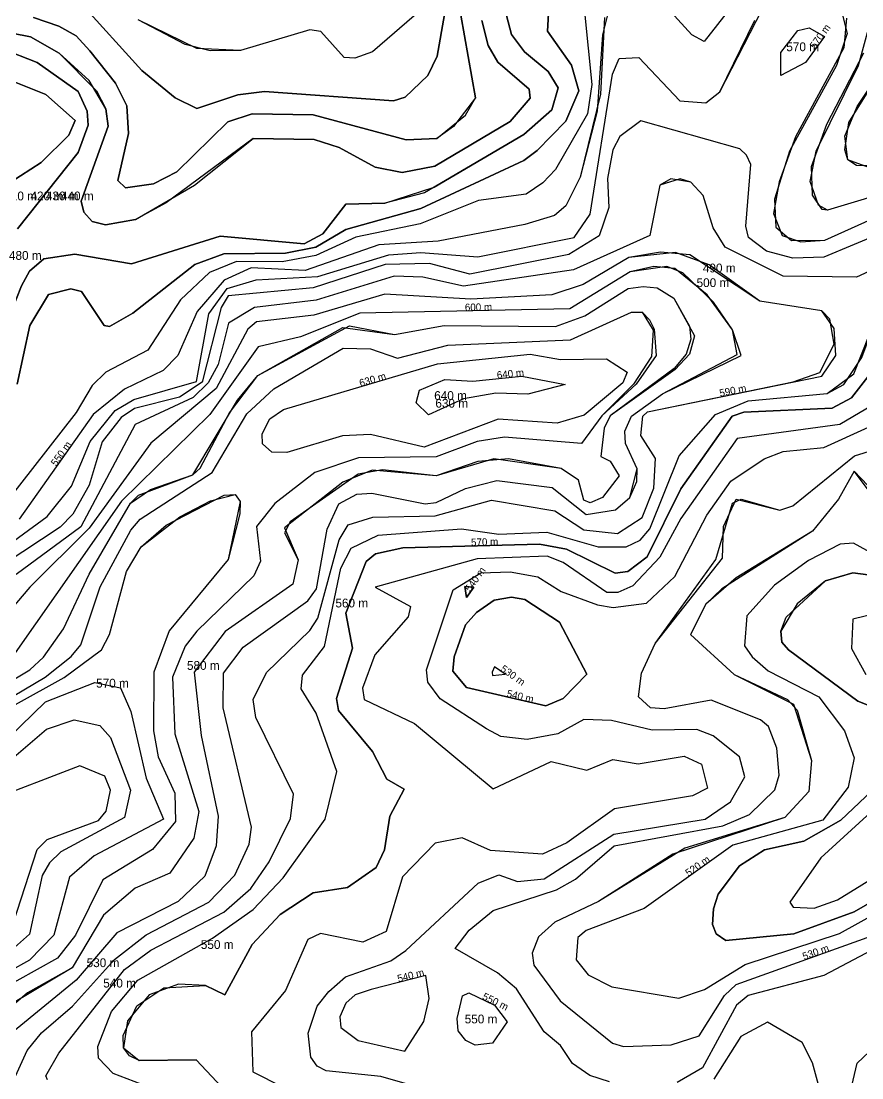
# Model space of a CAD drawing. Extents: x 120.7465 to 120.8269, y 14.0376 to 14.0711.
# Drawn here: x 120.80404 to 120.81396, y 14.04398 to 14.05645 of the extents above; entities that cross this region are included whole.
import ezdxf
from ezdxf.enums import TextEntityAlignment as Align

# ---------------------------------------------------------------- set-up
doc = ezdxf.new("R2010")
doc.units = 0
doc.header["$MEASUREMENT"] = 0
for name, color, linetype in [('Contour_Line_Intermediate', 7, 'Continuous'), ('Contour_Line_Major', 7, 'Continuous'), ('FEATURE_LABEL', 7, 'Continuous'), ('Iso-height_Area', 7, 'Continuous')]:
    doc.layers.add(name, color=color, linetype=linetype)

msp = doc.modelspace()

# ---------------------------------------------------------------- linework, layer by layer
at = {"layer": 'Contour_Line_Intermediate', "color": 36}
for points in [[(120.812929, 14.057272), (120.812101, 14.056209), (120.811955, 14.056288), (120.811541, 14.056745)], [(120.80911, 14.056958), (120.80895, 14.056038), (120.808837, 14.055809), (120.808569, 14.055555), (120.808431, 14.05551), (120.80691, 14.055621), (120.806597, 14.055582), (120.806112, 14.05542), (120.805854, 14.055545), (120.805464, 14.055868), (120.804735, 14.056672)], [(120.81367, 14.056773), (120.813789, 14.056305), (120.81366, 14.055927), (120.813107, 14.054917), (120.812928, 14.05435), (120.812946, 14.05402), (120.813129, 14.053864), (120.813523, 14.053867), (120.814582, 14.054344)], [(120.810266, 14.056612), (120.810249, 14.056331), (120.810535, 14.055931), (120.810621, 14.055629), (120.810465, 14.05527), (120.81013, 14.054926), (120.809973, 14.054808), (120.808755, 14.054242), (120.807869, 14.053991), (120.807516, 14.053782), (120.807158, 14.053714), (120.806432, 14.053706), (120.806087, 14.053581), (120.805357, 14.053007), (120.805081, 14.052849), (120.805016, 14.052861), (120.804752, 14.053262), (120.804624, 14.053293), (120.80436, 14.053226), (120.804141, 14.05286), (120.80399, 14.052166)], [(120.810688, 14.056562), (120.810774, 14.055704), (120.810722, 14.055357), (120.810344, 14.054701), (120.810196, 14.054541), (120.809998, 14.054411), (120.809436, 14.054335), (120.808747, 14.054059), (120.807987, 14.0539), (120.807516, 14.053684), (120.807117, 14.053612), (120.806578, 14.053616), (120.806261, 14.053486), (120.805919, 14.053164), (120.805532, 14.052568), (120.805039, 14.052308), (120.804875, 14.052151), (120.804687, 14.051834), (120.803681, 14.050545)], [(120.803724, 14.050154), (120.804346, 14.050606), (120.804632, 14.050965), (120.804854, 14.051491), (120.805146, 14.051856), (120.805368, 14.051987), (120.806106, 14.052199), (120.806252, 14.052997), (120.806469, 14.053295), (120.80681, 14.053399), (120.807539, 14.053437), (120.808377, 14.053694), (120.808757, 14.053721), (120.80943, 14.053669), (120.810566, 14.053897), (120.810754, 14.054172), (120.811019, 14.055826), (120.811095, 14.056008), (120.811328, 14.056023), (120.811812, 14.055509), (120.812118, 14.055487), (120.812283, 14.055616), (120.812786, 14.056589)], [(120.809748, 14.056593), (120.809824, 14.056295), (120.80998, 14.056087), (120.810258, 14.055855), (120.810377, 14.055663), (120.810301, 14.055403), (120.809973, 14.055112), (120.808797, 14.054425), (120.80833, 14.054303), (120.807872, 14.05429), (120.8076, 14.053942), (120.807379, 14.053822), (120.806386, 14.053914), (120.805339, 14.053587), (120.804671, 14.0537), (120.804306, 14.053646), (120.804137, 14.0535), (120.804041, 14.053329), (120.803867, 14.052879)], [(120.810978, 14.056604), (120.810901, 14.05629), (120.810835, 14.05539), (120.810636, 14.054611), (120.810466, 14.054271), (120.810334, 14.054159), (120.809984, 14.054053), (120.808961, 14.053854), (120.808258, 14.053813), (120.807392, 14.053508), (120.806754, 14.053538), (120.806435, 14.053393), (120.806114, 14.053026), (120.805887, 14.052507), (120.805713, 14.052328), (120.805258, 14.052108), (120.80489, 14.051809), (120.804013, 14.050575)], [(120.808765, 14.056587), (120.808185, 14.05609), (120.807977, 14.056012), (120.807849, 14.056021), (120.807576, 14.05633), (120.807447, 14.056348), (120.806628, 14.056105), (120.80611, 14.056129), (120.805421, 14.056467)], [(120.809476, 14.056458), (120.809549, 14.056163), (120.809666, 14.055966), (120.810034, 14.055649), (120.810045, 14.055543), (120.80981, 14.055268), (120.808921, 14.054741), (120.808535, 14.054665), (120.808215, 14.054728), (120.807791, 14.05496), (120.807497, 14.055056), (120.806778, 14.055065), (120.805751, 14.054305), (120.805387, 14.054111), (120.805034, 14.054046), (120.804877, 14.054085), (120.804777, 14.054197), (120.804748, 14.054325), (120.805064, 14.055211), (120.805036, 14.055416), (120.804841, 14.055752), (120.804488, 14.056071), (120.804149, 14.056267), (120.803264, 14.05644)], [(120.81352, 14.056269), (120.813297, 14.055961), (120.813004, 14.055809), (120.813005, 14.056082), (120.813206, 14.056339), (120.81334, 14.056373), (120.81352, 14.056269)], [(120.803994, 14.053999), (120.804712, 14.0549), (120.804828, 14.055223), (120.804818, 14.055389), (120.804713, 14.055621), (120.804226, 14.055963), (120.803808, 14.056129)], [(120.814434, 14.054485), (120.813554, 14.054221), (120.813494, 14.054228), (120.813378, 14.054399), (120.813365, 14.054737), (120.813549, 14.055235), (120.813983, 14.056078)], [(120.814234, 14.054743), (120.813896, 14.054746), (120.813796, 14.054816), (120.813758, 14.055093), (120.813905, 14.055444), (120.814225, 14.055923)], [(120.803416, 14.054231), (120.804275, 14.054781), (120.8046, 14.055107), (120.804677, 14.055279), (120.804328, 14.055585), (120.803956, 14.055733)], [(120.814585, 14.054114), (120.813511, 14.053667), (120.813146, 14.053653), (120.812834, 14.053736), (120.812623, 14.053896), (120.812592, 14.05403), (120.812651, 14.05476), (120.812601, 14.054869), (120.812522, 14.054943), (120.811354, 14.055274), (120.811103, 14.05509), (120.811021, 14.054932), (120.81096, 14.054595), (120.810973, 14.054252), (120.810862, 14.053916), (120.810503, 14.053696), (120.809332, 14.053464), (120.808856, 14.05359), (120.808334, 14.053581), (120.807485, 14.053302), (120.80648, 14.053209), (120.806397, 14.05307), (120.806175, 14.052191), (120.805906, 14.052012), (120.805377, 14.051881), (120.805218, 14.051775), (120.804993, 14.051485), (120.80484, 14.050975), (120.804647, 14.050632), (120.8045, 14.050479), (120.803837, 14.050045)], [(120.814582, 14.053745), (120.813899, 14.05343), (120.813033, 14.05344), (120.812346, 14.053784), (120.812205, 14.054011), (120.812087, 14.054393), (120.811944, 14.05455), (120.811816, 14.054592), (120.811576, 14.054517), (120.811457, 14.053921), (120.810558, 14.053515), (120.809259, 14.053323), (120.808779, 14.05343), (120.808439, 14.05344), (120.807519, 14.053157), (120.806794, 14.053071), (120.806487, 14.052888), (120.806362, 14.052401), (120.806244, 14.052184), (120.806067, 14.05201), (120.805383, 14.051691), (120.804741, 14.050485), (120.803979, 14.049922)], [(120.80435, 14.043958), (120.804328, 14.044007), (120.804482, 14.044273), (120.805259, 14.045259), (120.805569, 14.04549), (120.806429, 14.045937), (120.806749, 14.046218), (120.806966, 14.046532), (120.807217, 14.047044), (120.807253, 14.04733), (120.806809, 14.048235), (120.806777, 14.048446), (120.806935, 14.048764), (120.807447, 14.049259), (120.807538, 14.049408), (120.807793, 14.050332), (120.807899, 14.050508), (120.808189, 14.050598), (120.808923, 14.050612), (120.809591, 14.050797), (120.810338, 14.050673), (120.810679, 14.05045), (120.811076, 14.050407), (120.811367, 14.050596), (120.811507, 14.050941), (120.811526, 14.051291), (120.811354, 14.051563), (120.811377, 14.051789), (120.811429, 14.051842), (120.813149, 14.052193), (120.813466, 14.052306), (120.813632, 14.05264), (120.813581, 14.052934), (120.81349, 14.053031), (120.812757, 14.053148), (120.81193, 14.053694), (120.811585, 14.053724), (120.811209, 14.053661), (120.81067, 14.053345), (120.810301, 14.053222), (120.809347, 14.053169), (120.808332, 14.05323), (120.807491, 14.052983), (120.806817, 14.052903), (120.806712, 14.052818), (120.806338, 14.052115), (120.805568, 14.051473), (120.804841, 14.050467), (120.804139, 14.049772), (120.803826, 14.049401)], [(120.803971, 14.044001), (120.804108, 14.044307), (120.804277, 14.044514), (120.804646, 14.044827), (120.80514, 14.045378), (120.805514, 14.045668), (120.806252, 14.046055), (120.806561, 14.046374), (120.806729, 14.046741), (120.806757, 14.046941), (120.806421, 14.04835), (120.806426, 14.048758), (120.80666, 14.049063), (120.807423, 14.049609), (120.807524, 14.049752), (120.807648, 14.050455), (120.807789, 14.050756), (120.808002, 14.05087), (120.808177, 14.05088), (120.808805, 14.050756), (120.808936, 14.050773), (120.809281, 14.050936), (120.809651, 14.051032), (120.810307, 14.050949), (120.810708, 14.050628), (120.811054, 14.050685), (120.811221, 14.050831), (120.811308, 14.051169), (120.81117, 14.051467), (120.811164, 14.051614), (120.81124, 14.051791), (120.811606, 14.052053), (120.81249, 14.052519), (120.812432, 14.052809), (120.812136, 14.053222), (120.811754, 14.053534), (120.811504, 14.053555), (120.811226, 14.053493), (120.810515, 14.053056), (120.808037, 14.053004), (120.807334, 14.052726), (120.806835, 14.052609), (120.806267, 14.05181), (120.805224, 14.050788), (120.803941, 14.048957)], [(120.803446, 14.048379), (120.804141, 14.048795), (120.804303, 14.048946), (120.804539, 14.049279), (120.804842, 14.049926), (120.805327, 14.050764), (120.805423, 14.050856), (120.806063, 14.051096), (120.806152, 14.051178), (120.806496, 14.051828), (120.806831, 14.052268), (120.807915, 14.052856), (120.808444, 14.052753), (120.80903, 14.052858), (120.810346, 14.052847), (120.81069, 14.052972), (120.811201, 14.053297), (120.81138, 14.053321), (120.811544, 14.053303), (120.81174, 14.053181), (120.811925, 14.05285), (120.811941, 14.052698), (120.811886, 14.052521), (120.811746, 14.052353), (120.81099, 14.051793), (120.810919, 14.051648), (120.810879, 14.051314), (120.81099, 14.051257), (120.811096, 14.051084), (120.810901, 14.050831), (120.810756, 14.050769), (120.810678, 14.050798), (120.810616, 14.051033), (120.810413, 14.051173), (120.80979, 14.051287), (120.809428, 14.051255), (120.808938, 14.051084), (120.808183, 14.051154), (120.807835, 14.051011), (120.807147, 14.050472), (120.807309, 14.050094), (120.807244, 14.049809), (120.806445, 14.049249), (120.80608, 14.048769), (120.806161, 14.048022), (120.806363, 14.047069), (120.80634, 14.04672), (120.806205, 14.046364), (120.805892, 14.046065), (120.805166, 14.045694), (120.804689, 14.045135), (120.803948, 14.04453)], [(120.805454, 14.043906), (120.805124, 14.044035), (120.804953, 14.044214), (120.804942, 14.044354), (120.805103, 14.044767), (120.805415, 14.045133), (120.806298, 14.045629), (120.806776, 14.04597), (120.807131, 14.046343), (120.807626, 14.047034), (120.807765, 14.047599), (120.807521, 14.048286), (120.807343, 14.048573), (120.807359, 14.048733), (120.807619, 14.049073), (120.807811, 14.049995), (120.807932, 14.050233), (120.808253, 14.050384), (120.809235, 14.050459), (120.809675, 14.050396), (120.810241, 14.050422), (120.81085, 14.050246), (120.811179, 14.050249), (120.811344, 14.050325), (120.811458, 14.05046), (120.811804, 14.05132), (120.812233, 14.051809), (120.81262, 14.051969), (120.813552, 14.052059), (120.813749, 14.052162), (120.81396, 14.052483), (120.814227, 14.053201)], [(120.803581, 14.048274), (120.804322, 14.04871), (120.804627, 14.048953), (120.804743, 14.049093), (120.804969, 14.049776), (120.805334, 14.050446), (120.805444, 14.050574), (120.806292, 14.051125), (120.806702, 14.051819), (120.80702, 14.052114), (120.80784, 14.052591), (120.808162, 14.052584), (120.808482, 14.052473), (120.809073, 14.052627), (120.81052, 14.052691), (120.811241, 14.053015), (120.811366, 14.053016), (120.811497, 14.052806), (120.811478, 14.052494), (120.811265, 14.052167), (120.810892, 14.051793), (120.810653, 14.051466), (120.809741, 14.05154), (120.809422, 14.051492), (120.808936, 14.051311), (120.80802, 14.051299), (120.807504, 14.051125), (120.807032, 14.05076), (120.806815, 14.050486), (120.806863, 14.050079), (120.806785, 14.049907), (120.806113, 14.049251), (120.805974, 14.049075), (120.805826, 14.04871), (120.805853, 14.04804), (120.806134, 14.047125), (120.806078, 14.046812), (120.805793, 14.046396), (120.805385, 14.046219), (120.80501, 14.045901), (120.804639, 14.04528), (120.804112, 14.044986), (120.803748, 14.044676)], [(120.814322, 14.052626), (120.813837, 14.052006), (120.813612, 14.051886), (120.812567, 14.051836), (120.812429, 14.051788), (120.811823, 14.050932), (120.811428, 14.050129), (120.811198, 14.049955), (120.811051, 14.049936), (120.810476, 14.050219), (120.810155, 14.050281), (120.808542, 14.050236), (120.808222, 14.050164), (120.808111, 14.050075), (120.807869, 14.049465), (120.807948, 14.049051), (120.807762, 14.048457), (120.807783, 14.048318), (120.808185, 14.047834), (120.808355, 14.047506), (120.808559, 14.04739), (120.808391, 14.047069), (120.808325, 14.046671), (120.808229, 14.046465), (120.807891, 14.046227), (120.807483, 14.046165), (120.807095, 14.045911), (120.806764, 14.045557), (120.806442, 14.044961), (120.806215, 14.045072), (120.805894, 14.045089), (120.805549, 14.044962), (120.805294, 14.044656), (120.805247, 14.044336), (120.805431, 14.044188), (120.806103, 14.044194), (120.80647, 14.043806)], [(120.811189, 14.052308), (120.811138, 14.052182), (120.810682, 14.0518), (120.810366, 14.051707), (120.809669, 14.051754), (120.808794, 14.051425), (120.808163, 14.051572), (120.80783, 14.051557), (120.807173, 14.051362), (120.806998, 14.051364), (120.806886, 14.051462), (120.806884, 14.051581), (120.806973, 14.051758), (120.807135, 14.051867), (120.808952, 14.052406), (120.810044, 14.052521), (120.810404, 14.05246), (120.810948, 14.052465), (120.811189, 14.052308)], [(120.81046, 14.052165), (120.810017, 14.05205), (120.809642, 14.052061), (120.809261, 14.051993), (120.808847, 14.051806), (120.808702, 14.051948), (120.808741, 14.052096), (120.809038, 14.052223), (120.809369, 14.052201), (120.809946, 14.05226), (120.81046, 14.052165)], [(120.814536, 14.052182), (120.8137, 14.051692), (120.81249, 14.051528), (120.811826, 14.050582), (120.811577, 14.050125), (120.811258, 14.049786), (120.811082, 14.049709), (120.810951, 14.049711), (120.810435, 14.050064), (120.810245, 14.050138), (120.80942, 14.050108), (120.808217, 14.049774), (120.808632, 14.049542), (120.808604, 14.049422), (120.808212, 14.048972), (120.808066, 14.04858), (120.808088, 14.048447), (120.808679, 14.048162), (120.809608, 14.047392), (120.810293, 14.047716), (120.810716, 14.047613), (120.81102, 14.04774), (120.811321, 14.047687), (120.811863, 14.047779), (120.812068, 14.047683), (120.812139, 14.047402), (120.811961, 14.04731), (120.811042, 14.047157), (120.81048, 14.046754), (120.81019, 14.04662), (120.809578, 14.046665), (120.809244, 14.046813), (120.808924, 14.046752), (120.80854, 14.046356), (120.808347, 14.045711), (120.808071, 14.045583), (120.807571, 14.045687), (120.807423, 14.045615), (120.807158, 14.045014), (120.806756, 14.044524), (120.806774, 14.044052), (120.807474, 14.043701)], [(120.808789, 14.043853), (120.808283, 14.043998), (120.807638, 14.044066), (120.807531, 14.044122), (120.807456, 14.044225), (120.807425, 14.044509), (120.807533, 14.044828), (120.807671, 14.045003), (120.807865, 14.045175), (120.808402, 14.045364), (120.808578, 14.045484), (120.809432, 14.046278), (120.809678, 14.046376), (120.809895, 14.046298), (120.810212, 14.04633), (120.811032, 14.046858), (120.812111, 14.047036), (120.81241, 14.047238), (120.81258, 14.047536), (120.812516, 14.047772), (120.812206, 14.048017), (120.812013, 14.048093), (120.811486, 14.048086), (120.811005, 14.0482), (120.81068, 14.048212), (120.810371, 14.048042), (120.810009, 14.047974), (120.8097, 14.048012), (120.809529, 14.048102), (120.808985, 14.048456), (120.808838, 14.048652), (120.808824, 14.048796), (120.809136, 14.049742), (120.809462, 14.049942), (120.809811, 14.049954), (120.810136, 14.049895), (120.810411, 14.04972), (120.81084, 14.049565), (120.811024, 14.049534), (120.811417, 14.049583), (120.811753, 14.049896), (120.81213, 14.050622), (120.812414, 14.051023), (120.812809, 14.051285), (120.813033, 14.051372), (120.81351, 14.051421), (120.814522, 14.051881)], [(120.810983, 14.043934), (120.810751, 14.044009), (120.810546, 14.044152), (120.810403, 14.044364), (120.810213, 14.044524), (120.809886, 14.045031), (120.80966, 14.045221), (120.80916, 14.045508), (120.809324, 14.045726), (120.80961, 14.045956), (120.810355, 14.046202), (120.810579, 14.046325), (120.811038, 14.046721), (120.81232, 14.046956), (120.812633, 14.047091), (120.812934, 14.047381), (120.812984, 14.047552), (120.812957, 14.047872), (120.812859, 14.048127), (120.812763, 14.048207), (120.812183, 14.048438), (120.811629, 14.048337), (120.811465, 14.048348), (120.811326, 14.04848), (120.811358, 14.048757), (120.811522, 14.049107), (120.812237, 14.0501), (120.812434, 14.050765), (120.812536, 14.050812), (120.812991, 14.050681), (120.813147, 14.05073), (120.813872, 14.051322), (120.814509, 14.051519)], [(120.814111, 14.050823), (120.81387, 14.05114), (120.813685, 14.050812), (120.81338, 14.050433), (120.812476, 14.049884), (120.812121, 14.049572), (120.811939, 14.049215), (120.812453, 14.048743), (120.813083, 14.048446), (120.813199, 14.048321), (120.813366, 14.047728), (120.813335, 14.047361), (120.813051, 14.047056), (120.811728, 14.046623), (120.810851, 14.046063), (120.810336, 14.045818), (120.810146, 14.045646), (120.81007, 14.045453), (120.810088, 14.045312), (120.8104, 14.044892), (120.811019, 14.044391), (120.811146, 14.044351), (120.81171, 14.044373), (120.812039, 14.04448), (120.81234, 14.044955), (120.812478, 14.045082), (120.81408, 14.045659)], [(120.803971, 14.048387), (120.804547, 14.048708), (120.804985, 14.049033), (120.805082, 14.049214), (120.805283, 14.049958), (120.805454, 14.050249), (120.805911, 14.050603), (120.806274, 14.050792), (120.806563, 14.050867), (120.806622, 14.050781), (120.806621, 14.050636), (120.806481, 14.0501), (120.805784, 14.049255), (120.805603, 14.04877), (120.805599, 14.048077), (120.805654, 14.047771), (120.805852, 14.047342), (120.805859, 14.047009), (120.805588, 14.046678), (120.805001, 14.046317), (120.80468, 14.045667), (120.804466, 14.045395), (120.803745, 14.044993)], [(120.814292, 14.050054), (120.813861, 14.050292), (120.813703, 14.050279), (120.813332, 14.050088), (120.812928, 14.049795), (120.812604, 14.049434), (120.812577, 14.04908), (120.812668, 14.04895), (120.812856, 14.048784), (120.813453, 14.048478), (120.813754, 14.048077), (120.813871, 14.047758), (120.813799, 14.047412), (120.813502, 14.047024), (120.812439, 14.046727), (120.811392, 14.045982), (120.810707, 14.045721), (120.810609, 14.045637), (120.810588, 14.045376), (120.81073, 14.045196), (120.811009, 14.045055), (120.811801, 14.044923), (120.812104, 14.045026), (120.812582, 14.045321), (120.813696, 14.045685), (120.814579, 14.046175)], [(120.814533, 14.048181), (120.813912, 14.048428), (120.813093, 14.049032), (120.813018, 14.049125), (120.813006, 14.049254), (120.813067, 14.049417), (120.813531, 14.049848), (120.813856, 14.049941), (120.814853, 14.049811)], [(120.809382, 14.049772), (120.809293, 14.049649), (120.809274, 14.049779), (120.809382, 14.049772)], [(120.810713, 14.048746), (120.810436, 14.048457), (120.810231, 14.04837), (120.809294, 14.048588), (120.809134, 14.048781), (120.809147, 14.048949), (120.809282, 14.049328), (120.809411, 14.049473), (120.809622, 14.049619), (120.809827, 14.049656), (120.809983, 14.049628), (120.810393, 14.049358), (120.810713, 14.048746)], [(120.809749, 14.048746), (120.809625, 14.048834), (120.809599, 14.048771), (120.8096, 14.048729), (120.809749, 14.048746)], [(120.803582, 14.0477), (120.804327, 14.048421), (120.804908, 14.048648), (120.805212, 14.048585), (120.805334, 14.048306), (120.805515, 14.04752), (120.80572, 14.047036)], [(120.803478, 14.047364), (120.804339, 14.048097), (120.804665, 14.048206), (120.804965, 14.048138), (120.805094, 14.047997), (120.805327, 14.047378)], [(120.805093, 14.047378), (120.805026, 14.047543), (120.804731, 14.047662), (120.803621, 14.04724)], [(120.814546, 14.046332), (120.81387, 14.045943), (120.813157, 14.045682), (120.812355, 14.045604), (120.812243, 14.04568), (120.812196, 14.045791), (120.81221, 14.045978), (120.812266, 14.046151), (120.812518, 14.046484), (120.812812, 14.046672), (120.813275, 14.046777), (120.813714, 14.047024), (120.81444, 14.047713)], [(120.805327, 14.047378), (120.805259, 14.047056), (120.804508, 14.046649), (120.804373, 14.046519), (120.804288, 14.046368), (120.804136, 14.045679), (120.80339, 14.045018)], [(120.803943, 14.045805), (120.804228, 14.046676), (120.804345, 14.046794), (120.804952, 14.04702), (120.805041, 14.047129), (120.805093, 14.047378)], [(120.80572, 14.047036), (120.8049, 14.046602), (120.80461, 14.046351), (120.804425, 14.045666), (120.804135, 14.04537), (120.803653, 14.045102)], [(120.815263, 14.046115), (120.813511, 14.04519), (120.812618, 14.044953), (120.812482, 14.044841), (120.812078, 14.044101), (120.811779, 14.043928)], [(120.808855, 14.04492), (120.808813, 14.045191), (120.808169, 14.045026), (120.80798, 14.044963), (120.807871, 14.044865), (120.807799, 14.044701), (120.80781, 14.044577), (120.808015, 14.044423), (120.808567, 14.044296), (120.808789, 14.044646), (120.808855, 14.04492)], [(120.809774, 14.044642), (120.809603, 14.04439), (120.809396, 14.044367), (120.809285, 14.044424), (120.809196, 14.044539), (120.809184, 14.044684), (120.809246, 14.044952), (120.809321, 14.044987), (120.809624, 14.04484), (120.809774, 14.044642)], [(120.813555, 14.043511), (120.813379, 14.044159), (120.813258, 14.044399), (120.812847, 14.044641), (120.812531, 14.04447), (120.812212, 14.043966)], [(120.813964, 14.043693), (120.813842, 14.043888), (120.813906, 14.044154), (120.814409, 14.044631)]]:
    msp.add_lwpolyline(points, dxfattribs=at)
at = {"layer": 'Contour_Line_Major', "color": 36}
for points in [[(120.812929, 14.057272), (120.812101, 14.056209), (120.811955, 14.056288), (120.811541, 14.056745)], [(120.810978, 14.056604), (120.810901, 14.05629), (120.810835, 14.05539), (120.810636, 14.054611), (120.810466, 14.054271), (120.810334, 14.054159), (120.809984, 14.054053), (120.808961, 14.053854), (120.808258, 14.053813), (120.807392, 14.053508), (120.806754, 14.053538), (120.806435, 14.053393), (120.806114, 14.053026), (120.805887, 14.052507), (120.805713, 14.052328), (120.805258, 14.052108), (120.80489, 14.051809), (120.804013, 14.050575)], [(120.809228, 14.056522), (120.809401, 14.055547), (120.80914, 14.055207), (120.808946, 14.055066), (120.808582, 14.055052), (120.807483, 14.055347), (120.806764, 14.055358), (120.806479, 14.055263), (120.805874, 14.054671), (120.8056, 14.054533), (120.80527, 14.054484), (120.805179, 14.054571), (120.805307, 14.055125), (120.805285, 14.055453), (120.805153, 14.055718), (120.804849, 14.056099), (120.804687, 14.056278), (120.804482, 14.056393), (120.804183, 14.056493)], [(120.809228, 14.056522), (120.809401, 14.055547), (120.80914, 14.055207), (120.808946, 14.055066), (120.808582, 14.055052), (120.807483, 14.055347), (120.806764, 14.055358), (120.806479, 14.055263), (120.805874, 14.054671), (120.8056, 14.054533), (120.80527, 14.054484), (120.805179, 14.054571), (120.805307, 14.055125), (120.805285, 14.055453), (120.805153, 14.055718), (120.804849, 14.056099), (120.804687, 14.056278), (120.804482, 14.056393), (120.804183, 14.056493)], [(120.814434, 14.054485), (120.813554, 14.054221), (120.813494, 14.054228), (120.813378, 14.054399), (120.813365, 14.054737), (120.813549, 14.055235), (120.813983, 14.056078)], [(120.803971, 14.044001), (120.804108, 14.044307), (120.804277, 14.044514), (120.804646, 14.044827), (120.80514, 14.045378), (120.805514, 14.045668), (120.806252, 14.046055), (120.806561, 14.046374), (120.806729, 14.046741), (120.806757, 14.046941), (120.806421, 14.04835), (120.806426, 14.048758), (120.80666, 14.049063), (120.807423, 14.049609), (120.807524, 14.049752), (120.807648, 14.050455), (120.807789, 14.050756), (120.808002, 14.05087), (120.808177, 14.05088), (120.808805, 14.050756), (120.808936, 14.050773), (120.809281, 14.050936), (120.809651, 14.051032), (120.810307, 14.050949), (120.810708, 14.050628), (120.811054, 14.050685), (120.811221, 14.050831), (120.811308, 14.051169), (120.81117, 14.051467), (120.811164, 14.051614), (120.81124, 14.051791), (120.811606, 14.052053), (120.81249, 14.052519), (120.812432, 14.052809), (120.812136, 14.053222), (120.811754, 14.053534), (120.811504, 14.053555), (120.811226, 14.053493), (120.810515, 14.053056), (120.808037, 14.053004), (120.807334, 14.052726), (120.806835, 14.052609), (120.806267, 14.05181), (120.805224, 14.050788), (120.803941, 14.048957)], [(120.808789, 14.043853), (120.808283, 14.043998), (120.807638, 14.044066), (120.807531, 14.044122), (120.807456, 14.044225), (120.807425, 14.044509), (120.807533, 14.044828), (120.807671, 14.045003), (120.807865, 14.045175), (120.808402, 14.045364), (120.808578, 14.045484), (120.809432, 14.046278), (120.809678, 14.046376), (120.809895, 14.046298), (120.810212, 14.04633), (120.811032, 14.046858), (120.812111, 14.047036), (120.81241, 14.047238), (120.81258, 14.047536), (120.812516, 14.047772), (120.812206, 14.048017), (120.812013, 14.048093), (120.811486, 14.048086), (120.811005, 14.0482), (120.81068, 14.048212), (120.810371, 14.048042), (120.810009, 14.047974), (120.8097, 14.048012), (120.809529, 14.048102), (120.808985, 14.048456), (120.808838, 14.048652), (120.808824, 14.048796), (120.809136, 14.049742), (120.809462, 14.049942), (120.809811, 14.049954), (120.810136, 14.049895), (120.810411, 14.04972), (120.81084, 14.049565), (120.811024, 14.049534), (120.811417, 14.049583), (120.811753, 14.049896), (120.81213, 14.050622), (120.812414, 14.051023), (120.812809, 14.051285), (120.813033, 14.051372), (120.81351, 14.051421), (120.814522, 14.051881)], [(120.81455, 14.049562), (120.813855, 14.049395), (120.813837, 14.049049), (120.814006, 14.048743)], [(120.81455, 14.049562), (120.813855, 14.049395), (120.813837, 14.049049), (120.814006, 14.048743)], [(120.803478, 14.047364), (120.804339, 14.048097), (120.804665, 14.048206), (120.804965, 14.048138), (120.805094, 14.047997), (120.805327, 14.047378)], [(120.815262, 14.047698), (120.814573, 14.047491), (120.814201, 14.047241), (120.813475, 14.04658), (120.813111, 14.046056), (120.813149, 14.045995), (120.813399, 14.045983), (120.813672, 14.046081), (120.814533, 14.046612), (120.815204, 14.047285), (120.815262, 14.047698)], [(120.815262, 14.047698), (120.814573, 14.047491), (120.814201, 14.047241), (120.813475, 14.04658), (120.813111, 14.046056), (120.813149, 14.045995), (120.813399, 14.045983), (120.813672, 14.046081), (120.814533, 14.046612), (120.815204, 14.047285), (120.815262, 14.047698)], [(120.805327, 14.047378), (120.805259, 14.047056), (120.804508, 14.046649), (120.804373, 14.046519), (120.804288, 14.046368), (120.804136, 14.045679), (120.80339, 14.045018)], [(120.809774, 14.044642), (120.809603, 14.04439), (120.809396, 14.044367), (120.809285, 14.044424), (120.809196, 14.044539), (120.809184, 14.044684), (120.809246, 14.044952), (120.809321, 14.044987), (120.809624, 14.04484), (120.809774, 14.044642)], [(120.813555, 14.043511), (120.813379, 14.044159), (120.813258, 14.044399), (120.812847, 14.044641), (120.812531, 14.04447), (120.812212, 14.043966)]]:
    msp.add_lwpolyline(points, dxfattribs=at)
at = {"layer": 'Iso-height_Area', "color": 2}
for points in [[(120.812929, 14.057272, 550), (120.812101, 14.056209, 550), (120.811955, 14.056288, 550), (120.811541, 14.056745, 550)], [(120.812929, 14.057272, 550), (120.812101, 14.056209, 550), (120.811955, 14.056288, 550), (120.811541, 14.056745, 550)], [(120.804735, 14.056672, 490), (120.805464, 14.055868, 490), (120.805854, 14.055545, 490), (120.806112, 14.05542, 490), (120.806597, 14.055582, 490), (120.80691, 14.055621, 490), (120.808431, 14.05551, 490), (120.808569, 14.055555, 490), (120.808837, 14.055809, 490), (120.80895, 14.056038, 490), (120.80911, 14.056958, 490)], [(120.80399, 14.052166, 530), (120.804141, 14.05286, 530), (120.80436, 14.053226, 530), (120.804624, 14.053293, 530), (120.804752, 14.053262, 530), (120.805016, 14.052861, 530), (120.805081, 14.052849, 530), (120.805357, 14.053007, 530), (120.806087, 14.053581, 530), (120.806432, 14.053706, 530), (120.807158, 14.053714, 530), (120.807516, 14.053782, 530), (120.807869, 14.053991, 530), (120.808755, 14.054242, 530), (120.809973, 14.054808, 530), (120.81013, 14.054926, 530), (120.810465, 14.05527, 530), (120.810621, 14.055629, 530), (120.810535, 14.055931, 530), (120.810249, 14.056331, 530), (120.810266, 14.056612, 530)], [(120.810688, 14.056562, 540), (120.810774, 14.055704, 540), (120.810722, 14.055357, 540), (120.810344, 14.054701, 540), (120.810196, 14.054541, 540), (120.809998, 14.054411, 540), (120.809436, 14.054335, 540), (120.808747, 14.054059, 540), (120.807987, 14.0539, 540), (120.807516, 14.053684, 540), (120.807117, 14.053612, 540), (120.806578, 14.053616, 540), (120.806261, 14.053486, 540), (120.805919, 14.053164, 540), (120.805532, 14.052568, 540), (120.805039, 14.052308, 540), (120.804875, 14.052151, 540), (120.804687, 14.051834, 540), (120.803681, 14.050545, 540)], [(120.803867, 14.052879, 520), (120.804041, 14.053329, 520), (120.804137, 14.0535, 520), (120.804306, 14.053646, 520), (120.804671, 14.0537, 520), (120.805339, 14.053587, 520), (120.806386, 14.053914, 520), (120.807379, 14.053822, 520), (120.8076, 14.053942, 520), (120.807872, 14.05429, 520), (120.80833, 14.054303, 520), (120.808914, 14.054492, 520), (120.809973, 14.055112, 520), (120.810301, 14.055403, 520), (120.810377, 14.055663, 520), (120.810258, 14.055855, 520), (120.80998, 14.056087, 520), (120.809824, 14.056295, 520), (120.809748, 14.056593, 520)], [(120.810922, 14.056495, 550), (120.810876, 14.055589, 550), (120.810636, 14.054611, 550), (120.810466, 14.054271, 550), (120.810334, 14.054159, 550), (120.809984, 14.054053, 550), (120.808961, 14.053854, 550), (120.808258, 14.053813, 550), (120.807392, 14.053508, 550), (120.806754, 14.053538, 550), (120.806435, 14.053393, 550), (120.806114, 14.053026, 550), (120.805887, 14.052507, 550), (120.805713, 14.052328, 550), (120.805258, 14.052108, 550), (120.80489, 14.051809, 550), (120.804013, 14.050575, 550)], [(120.810922, 14.056495, 550), (120.810876, 14.055589, 550), (120.810636, 14.054611, 550), (120.810466, 14.054271, 550), (120.810334, 14.054159, 550), (120.809984, 14.054053, 550), (120.808961, 14.053854, 550), (120.808258, 14.053813, 550), (120.807392, 14.053508, 550), (120.806754, 14.053538, 550), (120.806435, 14.053393, 550), (120.806114, 14.053026, 550), (120.805887, 14.052507, 550), (120.805713, 14.052328, 550), (120.805258, 14.052108, 550), (120.80489, 14.051809, 550), (120.804013, 14.050575, 550)], [(120.804183, 14.056493, 500), (120.804482, 14.056393, 500), (120.804687, 14.056278, 500), (120.804849, 14.056099, 500), (120.805153, 14.055718, 500), (120.805285, 14.055453, 500), (120.805307, 14.055125, 500), (120.805179, 14.054571, 500), (120.80527, 14.054484, 500), (120.8056, 14.054533, 500), (120.805874, 14.054671, 500), (120.806479, 14.055263, 500), (120.806764, 14.055358, 500), (120.807483, 14.055347, 500), (120.808582, 14.055052, 500), (120.808946, 14.055066, 500), (120.809282, 14.055341, 500), (120.809401, 14.055547, 500), (120.809228, 14.056522, 500)], [(120.804183, 14.056493, 500), (120.804482, 14.056393, 500), (120.804687, 14.056278, 500), (120.804849, 14.056099, 500), (120.805153, 14.055718, 500), (120.805285, 14.055453, 500), (120.805307, 14.055125, 500), (120.805179, 14.054571, 500), (120.80527, 14.054484, 500), (120.8056, 14.054533, 500), (120.805874, 14.054671, 500), (120.806479, 14.055263, 500), (120.806764, 14.055358, 500), (120.807483, 14.055347, 500), (120.808582, 14.055052, 500), (120.808946, 14.055066, 500), (120.809282, 14.055341, 500), (120.809401, 14.055547, 500), (120.809228, 14.056522, 500)], [(120.808765, 14.056587, 480), (120.808185, 14.05609, 480), (120.807977, 14.056012, 480), (120.807849, 14.056021, 480), (120.807576, 14.05633, 480), (120.807447, 14.056348, 480), (120.806628, 14.056105, 480), (120.80627, 14.0561, 480), (120.805973, 14.056177, 480), (120.805421, 14.056467, 480)], [(120.813781, 14.056485, 560), (120.813748, 14.056137, 560), (120.813177, 14.055084, 560), (120.812984, 14.054556, 560), (120.812916, 14.054182, 560), (120.813019, 14.05392, 560), (120.813242, 14.053846, 560), (120.813523, 14.053867, 560), (120.814582, 14.054344, 560)], [(120.803264, 14.05644, 510), (120.804149, 14.056267, 510), (120.804488, 14.056071, 510), (120.804929, 14.055628, 510), (120.805036, 14.055416, 510), (120.805064, 14.055211, 510), (120.804748, 14.054325, 510), (120.804777, 14.054197, 510), (120.804877, 14.054085, 510), (120.805034, 14.054046, 510), (120.805387, 14.054111, 510), (120.806085, 14.054514, 510), (120.806778, 14.055065, 510), (120.807497, 14.055056, 510), (120.807791, 14.05496, 510), (120.808215, 14.054728, 510), (120.808535, 14.054665, 510), (120.808921, 14.054741, 510), (120.80981, 14.055268, 510), (120.810045, 14.055543, 510), (120.810034, 14.055649, 510), (120.809666, 14.055966, 510), (120.809549, 14.056163, 510), (120.809476, 14.056458, 510)], [(120.803724, 14.050154, 560), (120.804346, 14.050606, 560), (120.804632, 14.050965, 560), (120.804854, 14.051491, 560), (120.805146, 14.051856, 560), (120.805368, 14.051987, 560), (120.806106, 14.052199, 560), (120.806252, 14.052997, 560), (120.806469, 14.053295, 560), (120.80681, 14.053399, 560), (120.807539, 14.053437, 560), (120.808377, 14.053694, 560), (120.808757, 14.053721, 560), (120.80943, 14.053669, 560), (120.810566, 14.053897, 560), (120.810754, 14.054172, 560), (120.811019, 14.055826, 560), (120.811095, 14.056008, 560), (120.811328, 14.056023, 560), (120.811812, 14.055509, 560), (120.812118, 14.055487, 560), (120.812283, 14.055616, 560), (120.812698, 14.056462, 560)], [(120.814434, 14.054485, 550), (120.813554, 14.054221, 550), (120.81345, 14.05428, 550), (120.813349, 14.054557, 550), (120.81342, 14.054916, 550), (120.81392, 14.055928, 550), (120.814062, 14.056448, 550)], [(120.814434, 14.054485, 550), (120.813554, 14.054221, 550), (120.81345, 14.05428, 550), (120.813349, 14.054557, 550), (120.81342, 14.054916, 550), (120.81392, 14.055928, 550), (120.814062, 14.056448, 550)], [(120.803808, 14.056129, 520), (120.804226, 14.055963, 520), (120.804713, 14.055621, 520), (120.804818, 14.055389, 520), (120.804828, 14.055223, 520), (120.804712, 14.0549, 520), (120.803994, 14.053999, 520)], [(120.814044, 14.054722, 540), (120.813796, 14.054816, 540), (120.813761, 14.054934, 540), (120.813807, 14.055256, 540), (120.814225, 14.055923, 540)], [(120.803956, 14.055733, 530), (120.804328, 14.055585, 530), (120.804677, 14.055279, 530), (120.8046, 14.055107, 530), (120.804275, 14.054781, 530), (120.803416, 14.054231, 530)], [(120.814585, 14.054114, 570), (120.813511, 14.053667, 570), (120.813146, 14.053653, 570), (120.812834, 14.053736, 570), (120.812623, 14.053896, 570), (120.812592, 14.05403, 570), (120.812651, 14.05476, 570), (120.812601, 14.054869, 570), (120.812522, 14.054943, 570), (120.811354, 14.055274, 570), (120.811103, 14.05509, 570), (120.811021, 14.054932, 570), (120.81096, 14.054595, 570), (120.810973, 14.054252, 570), (120.810862, 14.053916, 570), (120.810503, 14.053696, 570), (120.809332, 14.053464, 570), (120.808856, 14.05359, 570), (120.808334, 14.053581, 570), (120.807485, 14.053302, 570), (120.80648, 14.053209, 570), (120.806397, 14.05307, 570), (120.806175, 14.052191, 570), (120.805906, 14.052012, 570), (120.805377, 14.051881, 570), (120.805218, 14.051775, 570), (120.804993, 14.051485, 570), (120.80484, 14.050975, 570), (120.804647, 14.050632, 570), (120.8045, 14.050479, 570), (120.803837, 14.050045, 570)], [(120.80647, 14.043806, 570), (120.806103, 14.044194, 570), (120.805431, 14.044188, 570), (120.805318, 14.044242, 570), (120.805247, 14.044336, 570), (120.805242, 14.044484, 570), (120.805405, 14.044834, 570), (120.805724, 14.045046, 570), (120.806215, 14.045072, 570), (120.806442, 14.044961, 570), (120.806764, 14.045557, 570), (120.807095, 14.045911, 570), (120.807483, 14.046165, 570), (120.807891, 14.046227, 570), (120.808229, 14.046465, 570), (120.808325, 14.046671, 570), (120.808391, 14.047069, 570), (120.808559, 14.04739, 570), (120.808355, 14.047506, 570), (120.808185, 14.047834, 570), (120.807783, 14.048318, 570), (120.807762, 14.048457, 570), (120.807948, 14.049051, 570), (120.807869, 14.049465, 570), (120.808111, 14.050075, 570), (120.808222, 14.050164, 570), (120.808542, 14.050236, 570), (120.810155, 14.050281, 570), (120.810476, 14.050219, 570), (120.811051, 14.049936, 570), (120.811198, 14.049955, 570), (120.811428, 14.050129, 570), (120.811823, 14.050932, 570), (120.812429, 14.051788, 570), (120.812567, 14.051836, 570), (120.813612, 14.051886, 570), (120.813837, 14.052006, 570), (120.814322, 14.052626, 570)], [(120.814536, 14.052182, 560), (120.8137, 14.051692, 560), (120.81249, 14.051528, 560), (120.811826, 14.050582, 560), (120.811577, 14.050125, 560), (120.811258, 14.049786, 560), (120.811082, 14.049709, 560), (120.810951, 14.049711, 560), (120.810435, 14.050064, 560), (120.810245, 14.050138, 560), (120.80942, 14.050108, 560), (120.808217, 14.049774, 560), (120.808632, 14.049542, 560), (120.808604, 14.049422, 560), (120.808212, 14.048972, 560), (120.808066, 14.04858, 560), (120.808088, 14.048447, 560), (120.808679, 14.048162, 560), (120.809608, 14.047392, 560), (120.810293, 14.047716, 560), (120.810716, 14.047613, 560), (120.81102, 14.04774, 560), (120.811321, 14.047687, 560), (120.811863, 14.047779, 560), (120.812068, 14.047683, 560), (120.812139, 14.047402, 560), (120.811961, 14.04731, 560), (120.811042, 14.047157, 560), (120.81048, 14.046754, 560), (120.81019, 14.04662, 560), (120.809578, 14.046665, 560), (120.809244, 14.046813, 560), (120.808924, 14.046752, 560), (120.80854, 14.046356, 560), (120.808347, 14.045711, 560), (120.808071, 14.045583, 560), (120.807571, 14.045687, 560), (120.807423, 14.045615, 560), (120.807158, 14.045014, 560), (120.806756, 14.044524, 560), (120.806774, 14.044052, 560), (120.807474, 14.043701, 560)], [(120.808789, 14.043853, 550), (120.808283, 14.043998, 550), (120.807638, 14.044066, 550), (120.807531, 14.044122, 550), (120.807456, 14.044225, 550), (120.807425, 14.044509, 550), (120.807533, 14.044828, 550), (120.807671, 14.045003, 550), (120.807865, 14.045175, 550), (120.808402, 14.045364, 550), (120.808578, 14.045484, 550), (120.809432, 14.046278, 550), (120.809678, 14.046376, 550), (120.809895, 14.046298, 550), (120.810212, 14.04633, 550), (120.811032, 14.046858, 550), (120.812111, 14.047036, 550), (120.81241, 14.047238, 550), (120.81258, 14.047536, 550), (120.812516, 14.047772, 550), (120.812206, 14.048017, 550), (120.812013, 14.048093, 550), (120.811486, 14.048086, 550), (120.811005, 14.0482, 550), (120.81068, 14.048212, 550), (120.810371, 14.048042, 550), (120.810009, 14.047974, 550), (120.8097, 14.048012, 550), (120.809529, 14.048102, 550), (120.808985, 14.048456, 550), (120.808838, 14.048652, 550), (120.808824, 14.048796, 550), (120.809136, 14.049742, 550), (120.809462, 14.049942, 550), (120.809811, 14.049954, 550), (120.810136, 14.049895, 550), (120.810411, 14.04972, 550), (120.81084, 14.049565, 550), (120.811024, 14.049534, 550), (120.811417, 14.049583, 550), (120.811753, 14.049896, 550), (120.81213, 14.050622, 550), (120.812414, 14.051023, 550), (120.812809, 14.051285, 550), (120.813033, 14.051372, 550), (120.81351, 14.051421, 550), (120.814522, 14.051881, 550)], [(120.808789, 14.043853, 550), (120.808283, 14.043998, 550), (120.807638, 14.044066, 550), (120.807531, 14.044122, 550), (120.807456, 14.044225, 550), (120.807425, 14.044509, 550), (120.807533, 14.044828, 550), (120.807671, 14.045003, 550), (120.807865, 14.045175, 550), (120.808402, 14.045364, 550), (120.808578, 14.045484, 550), (120.809432, 14.046278, 550), (120.809678, 14.046376, 550), (120.809895, 14.046298, 550), (120.810212, 14.04633, 550), (120.811032, 14.046858, 550), (120.812111, 14.047036, 550), (120.81241, 14.047238, 550), (120.81258, 14.047536, 550), (120.812516, 14.047772, 550), (120.812206, 14.048017, 550), (120.812013, 14.048093, 550), (120.811486, 14.048086, 550), (120.811005, 14.0482, 550), (120.81068, 14.048212, 550), (120.810371, 14.048042, 550), (120.810009, 14.047974, 550), (120.8097, 14.048012, 550), (120.809529, 14.048102, 550), (120.808985, 14.048456, 550), (120.808838, 14.048652, 550), (120.808824, 14.048796, 550), (120.809136, 14.049742, 550), (120.809462, 14.049942, 550), (120.809811, 14.049954, 550), (120.810136, 14.049895, 550), (120.810411, 14.04972, 550), (120.81084, 14.049565, 550), (120.811024, 14.049534, 550), (120.811417, 14.049583, 550), (120.811753, 14.049896, 550), (120.81213, 14.050622, 550), (120.812414, 14.051023, 550), (120.812809, 14.051285, 550), (120.813033, 14.051372, 550), (120.81351, 14.051421, 550), (120.814522, 14.051881, 550)], [(120.810983, 14.043934, 540), (120.810751, 14.044009, 540), (120.810546, 14.044152, 540), (120.810403, 14.044364, 540), (120.810213, 14.044524, 540), (120.809886, 14.045031, 540), (120.80966, 14.045221, 540), (120.80916, 14.045508, 540), (120.809324, 14.045726, 540), (120.80961, 14.045956, 540), (120.810355, 14.046202, 540), (120.810579, 14.046325, 540), (120.811038, 14.046721, 540), (120.81232, 14.046956, 540), (120.812633, 14.047091, 540), (120.812934, 14.047381, 540), (120.812984, 14.047552, 540), (120.812957, 14.047872, 540), (120.812859, 14.048127, 540), (120.812763, 14.048207, 540), (120.812183, 14.048438, 540), (120.811629, 14.048337, 540), (120.811465, 14.048348, 540), (120.811326, 14.04848, 540), (120.811358, 14.048757, 540), (120.811522, 14.049107, 540), (120.812317, 14.050114, 540), (120.812317, 14.050114, 540), (120.812326, 14.050486, 540), (120.812476, 14.050809, 540), (120.812991, 14.050681, 540), (120.813147, 14.05073, 540), (120.813872, 14.051322, 540), (120.814509, 14.051519, 540)], [(120.814033, 14.05097, 530), (120.81387, 14.05114, 530), (120.813685, 14.050812, 530), (120.81338, 14.050433, 530), (120.812307, 14.049751, 530), (120.812121, 14.049572, 530), (120.811939, 14.049215, 530), (120.812453, 14.048743, 530), (120.813153, 14.048393, 530), (120.813366, 14.047728, 530), (120.813335, 14.047361, 530), (120.813051, 14.047056, 530), (120.811873, 14.046691, 530), (120.810851, 14.046063, 530), (120.810336, 14.045818, 530), (120.810146, 14.045646, 530), (120.81007, 14.045453, 530), (120.810088, 14.045312, 530), (120.8104, 14.044892, 530), (120.811019, 14.044391, 530), (120.811146, 14.044351, 530), (120.81171, 14.044373, 530), (120.812039, 14.04448, 530), (120.81234, 14.044955, 530), (120.812478, 14.045082, 530), (120.81408, 14.045659, 530)], [(120.814292, 14.050054, 520), (120.813861, 14.050292, 520), (120.813703, 14.050279, 520), (120.813332, 14.050088, 520), (120.812928, 14.049795, 520), (120.812604, 14.049434, 520), (120.812577, 14.04908, 520), (120.812668, 14.04895, 520), (120.812856, 14.048784, 520), (120.813453, 14.048478, 520), (120.813754, 14.048077, 520), (120.813871, 14.047758, 520), (120.813799, 14.047412, 520), (120.813502, 14.047024, 520), (120.812439, 14.046727, 520), (120.811392, 14.045982, 520), (120.810707, 14.045721, 520), (120.810609, 14.045637, 520), (120.810588, 14.045376, 520), (120.81073, 14.045196, 520), (120.811009, 14.045055, 520), (120.811801, 14.044923, 520), (120.812104, 14.045026, 520), (120.812582, 14.045321, 520), (120.813696, 14.045685, 520), (120.814579, 14.046175, 520)], [(120.814853, 14.049811, 510), (120.813856, 14.049941, 510), (120.813531, 14.049848, 510), (120.813198, 14.049577, 510), (120.813006, 14.049254, 510), (120.813018, 14.049125, 510), (120.813093, 14.049032, 510), (120.813912, 14.048428, 510), (120.814533, 14.048181, 510)], [(120.81455, 14.049562, 500), (120.813855, 14.049395, 500), (120.813837, 14.049049, 500), (120.814006, 14.048743, 500)], [(120.81455, 14.049562, 500), (120.813855, 14.049395, 500), (120.813837, 14.049049, 500), (120.814006, 14.048743, 500)], [(120.81444, 14.047713, 510), (120.813714, 14.047024, 510), (120.813275, 14.046777, 510), (120.812812, 14.046672, 510), (120.812518, 14.046484, 510), (120.812266, 14.046151, 510), (120.81221, 14.045978, 510), (120.812196, 14.045791, 510), (120.812243, 14.04568, 510), (120.812355, 14.045604, 510), (120.813157, 14.045682, 510), (120.81387, 14.045943, 510), (120.814546, 14.046332, 510)], [(120.815263, 14.046115, 540), (120.813511, 14.04519, 540), (120.812618, 14.044953, 540), (120.812482, 14.044841, 540), (120.812078, 14.044101, 540), (120.811779, 14.043928, 540)], [(120.813555, 14.043511, 550), (120.813379, 14.044159, 550), (120.813258, 14.044399, 550), (120.812847, 14.044641, 550), (120.812531, 14.04447, 550), (120.812212, 14.043966, 550)], [(120.813555, 14.043511, 550), (120.813379, 14.044159, 550), (120.813258, 14.044399, 550), (120.812847, 14.044641, 550), (120.812531, 14.04447, 550), (120.812212, 14.043966, 550)], [(120.813964, 14.043693, 540), (120.813842, 14.043888, 540), (120.813906, 14.044154, 540), (120.814409, 14.044631, 540)]]:
    msp.add_polyline3d(points, dxfattribs=at)
for points in [[(120.81352, 14.056269, 570), (120.813297, 14.055961, 570), (120.813004, 14.055809, 570), (120.813005, 14.056082, 570), (120.813206, 14.056339, 570), (120.81334, 14.056373, 570), (120.81352, 14.056269, 570)], [(120.809382, 14.049772, 0), (120.809274, 14.049779, 0), (120.809293, 14.049649, 0), (120.809382, 14.049772, 0)], [(120.810713, 14.048746, 0), (120.810393, 14.049358, 0), (120.809983, 14.049628, 0), (120.809827, 14.049656, 0), (120.809622, 14.049619, 0), (120.809411, 14.049473, 0), (120.809282, 14.049328, 0), (120.809147, 14.048949, 0), (120.809134, 14.048781, 0), (120.809294, 14.048588, 0), (120.810231, 14.04837, 0), (120.810436, 14.048457, 0), (120.810713, 14.048746, 0)], [(120.809749, 14.048746, 0), (120.809625, 14.048834, 0), (120.809599, 14.048771, 0), (120.8096, 14.048729, 0), (120.809749, 14.048746, 0)], [(120.815262, 14.047698, 0), (120.814573, 14.047491, 0), (120.814201, 14.047241, 0), (120.813475, 14.04658, 0), (120.813111, 14.046056, 0), (120.813149, 14.045995, 0), (120.813399, 14.045983, 0), (120.813672, 14.046081, 0), (120.814533, 14.046612, 0), (120.815204, 14.047285, 0), (120.815262, 14.047698, 0)], [(120.815262, 14.047698, 0), (120.814573, 14.047491, 0), (120.814201, 14.047241, 0), (120.813475, 14.04658, 0), (120.813111, 14.046056, 0), (120.813149, 14.045995, 0), (120.813399, 14.045983, 0), (120.813672, 14.046081, 0), (120.814533, 14.046612, 0), (120.815204, 14.047285, 0), (120.815262, 14.047698, 0)], [(120.808855, 14.04492, 0), (120.808813, 14.045191, 0), (120.808169, 14.045026, 0), (120.80798, 14.044963, 0), (120.807871, 14.044865, 0), (120.807799, 14.044701, 0), (120.80781, 14.044577, 0), (120.808015, 14.044423, 0), (120.808567, 14.044296, 0), (120.808789, 14.044646, 0), (120.808855, 14.04492, 0)], [(120.809774, 14.044642, 550), (120.809603, 14.04439, 550), (120.809396, 14.044367, 550), (120.809285, 14.044424, 550), (120.809196, 14.044539, 550), (120.809184, 14.044684, 550), (120.809246, 14.044952, 550), (120.809321, 14.044987, 550), (120.809624, 14.04484, 550), (120.809774, 14.044642, 550)], [(120.809774, 14.044642, 550), (120.809603, 14.04439, 550), (120.809396, 14.044367, 550), (120.809285, 14.044424, 550), (120.809196, 14.044539, 550), (120.809184, 14.044684, 550), (120.809246, 14.044952, 550), (120.809321, 14.044987, 550), (120.809624, 14.04484, 550), (120.809774, 14.044642, 550)]]:
    msp.add_polyline3d(points, close=True, dxfattribs=at)
at = {"layer": 'Iso-height_Area', "color": 40}
for points in [[(120.814582, 14.053745, 580), (120.813899, 14.05343, 580), (120.813033, 14.05344, 580), (120.812346, 14.053784, 580), (120.812205, 14.054011, 580), (120.812087, 14.054393, 580), (120.811944, 14.05455, 580), (120.811705, 14.05459, 580), (120.811576, 14.054517, 580), (120.811457, 14.053921, 580), (120.810558, 14.053515, 580), (120.809259, 14.053323, 580), (120.808779, 14.05343, 580), (120.808439, 14.05344, 580), (120.807519, 14.053157, 580), (120.806794, 14.053071, 580), (120.806487, 14.052888, 580), (120.806362, 14.052401, 580), (120.806244, 14.052184, 580), (120.806067, 14.05201, 580), (120.805383, 14.051691, 580), (120.804741, 14.050485, 580), (120.803979, 14.049922, 580)], [(120.80435, 14.043958, 590), (120.804328, 14.044007, 590), (120.804482, 14.044273, 590), (120.805259, 14.045259, 590), (120.805569, 14.04549, 590), (120.806429, 14.045937, 590), (120.806749, 14.046218, 590), (120.806966, 14.046532, 590), (120.807217, 14.047044, 590), (120.807253, 14.04733, 590), (120.806809, 14.048235, 590), (120.806777, 14.048446, 590), (120.806935, 14.048764, 590), (120.807447, 14.049259, 590), (120.807538, 14.049408, 590), (120.807793, 14.050332, 590), (120.807899, 14.050508, 590), (120.808189, 14.050598, 590), (120.808923, 14.050612, 590), (120.809591, 14.050797, 590), (120.810338, 14.050673, 590), (120.810679, 14.05045, 590), (120.811076, 14.050407, 590), (120.811367, 14.050596, 590), (120.811507, 14.050941, 590), (120.811526, 14.051291, 590), (120.811354, 14.051563, 590), (120.811377, 14.051789, 590), (120.811429, 14.051842, 590), (120.813488, 14.05226, 590), (120.813655, 14.052507, 590), (120.813655, 14.052507, 590), (120.813634, 14.052826, 590), (120.81349, 14.053031, 590), (120.812757, 14.053148, 590), (120.812158, 14.053575, 590), (120.811763, 14.05372, 590), (120.811209, 14.053661, 590), (120.81067, 14.053345, 590), (120.810301, 14.053222, 590), (120.809347, 14.053169, 590), (120.808332, 14.05323, 590), (120.807491, 14.052983, 590), (120.806817, 14.052903, 590), (120.806712, 14.052818, 590), (120.806338, 14.052115, 590), (120.805568, 14.051473, 590), (120.804841, 14.050467, 590), (120.804139, 14.049772, 590), (120.803826, 14.049401, 590)], [(120.803971, 14.044001, 600), (120.804108, 14.044307, 600), (120.804277, 14.044514, 600), (120.804646, 14.044827, 600), (120.80514, 14.045378, 600), (120.805514, 14.045668, 600), (120.806252, 14.046055, 600), (120.806561, 14.046374, 600), (120.806729, 14.046741, 600), (120.806757, 14.046941, 600), (120.806421, 14.04835, 600), (120.806426, 14.048758, 600), (120.80666, 14.049063, 600), (120.807423, 14.049609, 600), (120.807524, 14.049752, 600), (120.807648, 14.050455, 600), (120.807789, 14.050756, 600), (120.808002, 14.05087, 600), (120.808177, 14.05088, 600), (120.808805, 14.050756, 600), (120.808936, 14.050773, 600), (120.809281, 14.050936, 600), (120.809651, 14.051032, 600), (120.810307, 14.050949, 600), (120.810708, 14.050628, 600), (120.811054, 14.050685, 600), (120.811221, 14.050831, 600), (120.811303, 14.051018, 600), (120.811308, 14.051169, 600), (120.81117, 14.051467, 600), (120.811164, 14.051614, 600), (120.81124, 14.051791, 600), (120.811606, 14.052053, 600), (120.812538, 14.052507, 600), (120.812538, 14.052507, 600), (120.812432, 14.052809, 600), (120.812208, 14.053136, 600), (120.811846, 14.053481, 600), (120.811658, 14.053554, 600), (120.811226, 14.053493, 600), (120.810515, 14.053056, 600), (120.808037, 14.053004, 600), (120.807334, 14.052726, 600), (120.806835, 14.052609, 600), (120.806267, 14.05181, 600), (120.805224, 14.050788, 600), (120.803941, 14.048957, 600)], [(120.803971, 14.044001, 600), (120.804108, 14.044307, 600), (120.804277, 14.044514, 600), (120.804646, 14.044827, 600), (120.80514, 14.045378, 600), (120.805514, 14.045668, 600), (120.806252, 14.046055, 600), (120.806561, 14.046374, 600), (120.806729, 14.046741, 600), (120.806757, 14.046941, 600), (120.806421, 14.04835, 600), (120.806426, 14.048758, 600), (120.80666, 14.049063, 600), (120.807423, 14.049609, 600), (120.807524, 14.049752, 600), (120.807648, 14.050455, 600), (120.807789, 14.050756, 600), (120.808002, 14.05087, 600), (120.808177, 14.05088, 600), (120.808805, 14.050756, 600), (120.808936, 14.050773, 600), (120.809281, 14.050936, 600), (120.809651, 14.051032, 600), (120.810307, 14.050949, 600), (120.810708, 14.050628, 600), (120.811054, 14.050685, 600), (120.811221, 14.050831, 600), (120.811303, 14.051018, 600), (120.811308, 14.051169, 600), (120.81117, 14.051467, 600), (120.811164, 14.051614, 600), (120.81124, 14.051791, 600), (120.811606, 14.052053, 600), (120.812538, 14.052507, 600), (120.812538, 14.052507, 600), (120.812432, 14.052809, 600), (120.812208, 14.053136, 600), (120.811846, 14.053481, 600), (120.811658, 14.053554, 600), (120.811226, 14.053493, 600), (120.810515, 14.053056, 600), (120.808037, 14.053004, 600), (120.807334, 14.052726, 600), (120.806835, 14.052609, 600), (120.806267, 14.05181, 600), (120.805224, 14.050788, 600), (120.803941, 14.048957, 600)], [(120.803446, 14.048379, 610), (120.804141, 14.048795, 610), (120.804303, 14.048946, 610), (120.804539, 14.049279, 610), (120.804842, 14.049926, 610), (120.805327, 14.050764, 610), (120.805564, 14.050925, 610), (120.806063, 14.051096, 610), (120.806593, 14.051979, 610), (120.806831, 14.052268, 610), (120.807833, 14.052836, 610), (120.808444, 14.052753, 610), (120.80903, 14.052858, 610), (120.810346, 14.052847, 610), (120.81069, 14.052972, 610), (120.811201, 14.053297, 610), (120.81138, 14.053321, 610), (120.811544, 14.053303, 610), (120.81174, 14.053181, 610), (120.811987, 14.052737, 610), (120.811987, 14.052737, 610), (120.811927, 14.052521, 610), (120.811758, 14.052341, 610), (120.81099, 14.051793, 610), (120.810919, 14.051648, 610), (120.810879, 14.051314, 610), (120.81099, 14.051257, 610), (120.811096, 14.051084, 610), (120.810901, 14.050831, 610), (120.810756, 14.050769, 610), (120.810678, 14.050798, 610), (120.810616, 14.051033, 610), (120.810413, 14.051173, 610), (120.809617, 14.051288, 610), (120.808938, 14.051084, 610), (120.808304, 14.051158, 610), (120.808016, 14.051104, 610), (120.807213, 14.050543, 610), (120.807146, 14.050414, 610), (120.807309, 14.050094, 610), (120.807244, 14.049809, 610), (120.806445, 14.049249, 610), (120.80608, 14.048769, 610), (120.806161, 14.048022, 610), (120.806363, 14.047069, 610), (120.80634, 14.04672, 610), (120.806205, 14.046364, 610), (120.805892, 14.046065, 610), (120.805166, 14.045694, 610), (120.804689, 14.045135, 610), (120.803948, 14.04453, 610)], [(120.805454, 14.043906, 580), (120.805124, 14.044035, 580), (120.804953, 14.044214, 580), (120.804942, 14.044354, 580), (120.805103, 14.044767, 580), (120.805415, 14.045133, 580), (120.806298, 14.045629, 580), (120.806776, 14.04597, 580), (120.807131, 14.046343, 580), (120.807626, 14.047034, 580), (120.807765, 14.047599, 580), (120.807521, 14.048286, 580), (120.807343, 14.048573, 580), (120.807359, 14.048733, 580), (120.807619, 14.049073, 580), (120.807811, 14.049995, 580), (120.807932, 14.050233, 580), (120.808253, 14.050384, 580), (120.809235, 14.050459, 580), (120.809675, 14.050396, 580), (120.810241, 14.050422, 580), (120.81085, 14.050246, 580), (120.811179, 14.050249, 580), (120.811344, 14.050325, 580), (120.811458, 14.05046, 580), (120.811804, 14.05132, 580), (120.812233, 14.051809, 580), (120.81262, 14.051969, 580), (120.813552, 14.052059, 580), (120.813867, 14.052289, 580), (120.814227, 14.053201, 580)], [(120.803581, 14.048274, 620), (120.804322, 14.04871, 620), (120.804627, 14.048953, 620), (120.804743, 14.049093, 620), (120.804969, 14.049776, 620), (120.805334, 14.050446, 620), (120.805444, 14.050574, 620), (120.806292, 14.051125, 620), (120.806702, 14.051819, 620), (120.80702, 14.052114, 620), (120.80784, 14.052591, 620), (120.808162, 14.052584, 620), (120.808482, 14.052473, 620), (120.809073, 14.052627, 620), (120.81052, 14.052691, 620), (120.811241, 14.053015, 620), (120.811366, 14.053016, 620), (120.811453, 14.052928, 620), (120.811509, 14.052816, 620), (120.811533, 14.052507, 620), (120.811533, 14.052507, 620), (120.811298, 14.052167, 620), (120.810892, 14.051793, 620), (120.810653, 14.051466, 620), (120.809741, 14.05154, 620), (120.809422, 14.051492, 620), (120.808936, 14.051311, 620), (120.80802, 14.051299, 620), (120.807504, 14.051125, 620), (120.807032, 14.05076, 620), (120.806815, 14.050486, 620), (120.806863, 14.050079, 620), (120.806785, 14.049907, 620), (120.806113, 14.049251, 620), (120.805974, 14.049075, 620), (120.805826, 14.04871, 620), (120.805853, 14.04804, 620), (120.806134, 14.047125, 620), (120.806078, 14.046812, 620), (120.805793, 14.046396, 620), (120.805385, 14.046219, 620), (120.80501, 14.045901, 620), (120.804639, 14.04528, 620), (120.803929, 14.044856, 620)], [(120.803971, 14.048387, 630), (120.804547, 14.048708, 630), (120.804985, 14.049033, 630), (120.805082, 14.049214, 630), (120.805283, 14.049958, 630), (120.805454, 14.050249, 630), (120.805748, 14.050503, 630), (120.806435, 14.050857, 630), (120.806563, 14.050867, 630), (120.806622, 14.050781, 630), (120.806481, 14.0501, 630), (120.805784, 14.049255, 630), (120.805603, 14.04877, 630), (120.805599, 14.048077, 630), (120.805654, 14.047771, 630), (120.805852, 14.047342, 630), (120.805859, 14.047009, 630), (120.805588, 14.046678, 630), (120.805001, 14.046317, 630), (120.80468, 14.045667, 630), (120.804466, 14.045395, 630), (120.803745, 14.044993, 630)], [(120.803582, 14.0477, 640), (120.804327, 14.048421, 640), (120.804908, 14.048648, 640), (120.805212, 14.048585, 640), (120.805334, 14.048306, 640), (120.805515, 14.04752, 640), (120.80572, 14.047036, 640), (120.80572, 14.047036, 640), (120.8049, 14.046602, 640), (120.80461, 14.046351, 640), (120.804425, 14.045666, 640), (120.804135, 14.04537, 640), (120.803653, 14.045102, 640)], [(120.803478, 14.047364, 650), (120.804339, 14.048097, 650), (120.804665, 14.048206, 650), (120.804965, 14.048138, 650), (120.805094, 14.047997, 650), (120.805327, 14.047378, 650), (120.805327, 14.047378, 650), (120.805259, 14.047056, 650), (120.804508, 14.046649, 650), (120.804373, 14.046519, 650), (120.804288, 14.046368, 650), (120.804136, 14.045679, 650), (120.80339, 14.045018, 650)], [(120.803478, 14.047364, 650), (120.804339, 14.048097, 650), (120.804665, 14.048206, 650), (120.804965, 14.048138, 650), (120.805094, 14.047997, 650), (120.805327, 14.047378, 650), (120.805327, 14.047378, 650), (120.805259, 14.047056, 650), (120.804508, 14.046649, 650), (120.804373, 14.046519, 650), (120.804288, 14.046368, 650), (120.804136, 14.045679, 650), (120.80339, 14.045018, 650)], [(120.803943, 14.045805, 660), (120.804228, 14.046676, 660), (120.804345, 14.046794, 660), (120.804952, 14.04702, 660), (120.805041, 14.047129, 660), (120.805093, 14.047378, 660), (120.805093, 14.047378, 660), (120.805026, 14.047543, 660), (120.804731, 14.047662, 660), (120.803621, 14.04724, 660)]]:
    msp.add_polyline3d(points, dxfattribs=at)
for points in [[(120.811189, 14.052308, 630), (120.811138, 14.052182, 630), (120.810682, 14.0518, 630), (120.810366, 14.051707, 630), (120.809669, 14.051754, 630), (120.808794, 14.051425, 630), (120.808163, 14.051572, 630), (120.80783, 14.051557, 630), (120.807173, 14.051362, 630), (120.806998, 14.051364, 630), (120.806886, 14.051462, 630), (120.806884, 14.051581, 630), (120.806973, 14.051758, 630), (120.807135, 14.051867, 630), (120.808952, 14.052406, 630), (120.810044, 14.052521, 630), (120.810404, 14.05246, 630), (120.810948, 14.052465, 630), (120.811189, 14.052308, 630)], [(120.81046, 14.052165, 640), (120.810017, 14.05205, 640), (120.809642, 14.052061, 640), (120.809261, 14.051993, 640), (120.808847, 14.051806, 640), (120.808702, 14.051948, 640), (120.808741, 14.052096, 640), (120.809038, 14.052223, 640), (120.809369, 14.052201, 640), (120.809946, 14.05226, 640), (120.81046, 14.052165, 640)]]:
    msp.add_polyline3d(points, close=True, dxfattribs=at)

# ---------------------------------------------------------------- texts
at = {"layer": 'FEATURE_LABEL', "color": 18}
for s, rotation, p in [('570 m', 54.1, (120.813408, 14.056115)), ('600 m', 1.2, (120.809276, 14.05303)), ('600 m', 1.2, (120.809276, 14.05303)), ('630 m', 16.5, (120.808044, 14.052136)), ('640 m', 5.9, (120.809657, 14.052231)), ('590 m', 11.5, (120.812289, 14.052018)), ('550 m', 54.6, (120.804452, 14.051192)), ('550 m', 54.6, (120.804452, 14.051192)), ('570 m', 1.6, (120.809349, 14.050258)), ('540 m', 54.2, (120.809338, 14.04971)), ('530 m', 324.6, (120.809687, 14.04879)), ('540 m', 346.9, (120.809763, 14.048479)), ('520 m', 35.5, (120.811916, 14.046354)), ('530 m', 19.8, (120.813279, 14.045371)), ('540 m', 14.4, (120.808491, 14.045109)), ('550 m', 334.2, (120.809473, 14.044913)), ('550 m', 334.2, (120.809473, 14.044913))]:
    msp.add_text(s, height=0.0000865, rotation=rotation, dxfattribs=at).set_placement(p)
for s, p in [('570 m', (120.813262, 14.056148, 570)), ('410 m', (120.804032, 14.054388, 410)), ('420 m', (120.804341, 14.054388, 420)), ('430 m', (120.804523, 14.054388, 430)), ('440 m', (120.804701, 14.054388, 440)), ('480 m', (120.804087, 14.053686, 480)), ('490 m', (120.812277, 14.053538, 490)), ('500 m', (120.812203, 14.053365, 500)), ('500 m', (120.812203, 14.053365, 500)), ('640 m', (120.809106, 14.052033, 640)), ('630 m', (120.80912, 14.051942, 630)), ('560 m', (120.80794, 14.049585, 560)), ('580 m', (120.806188, 14.048848, 580)), ('570 m', (120.805116, 14.048639, 570)), ('550 m', (120.806352, 14.045555, 550)), ('550 m', (120.806352, 14.045555, 550)), ('530 m', (120.805004, 14.045341, 530)), ('540 m', (120.8052, 14.0451, 540)), ('550 m', (120.809466, 14.044677, 550)), ('550 m', (120.809466, 14.044677, 550))]:
    msp.add_text(s, height=0.0001038, dxfattribs=at).set_placement(p, align=Align.MIDDLE_CENTER)

doc.saveas('drawing.dxf')
